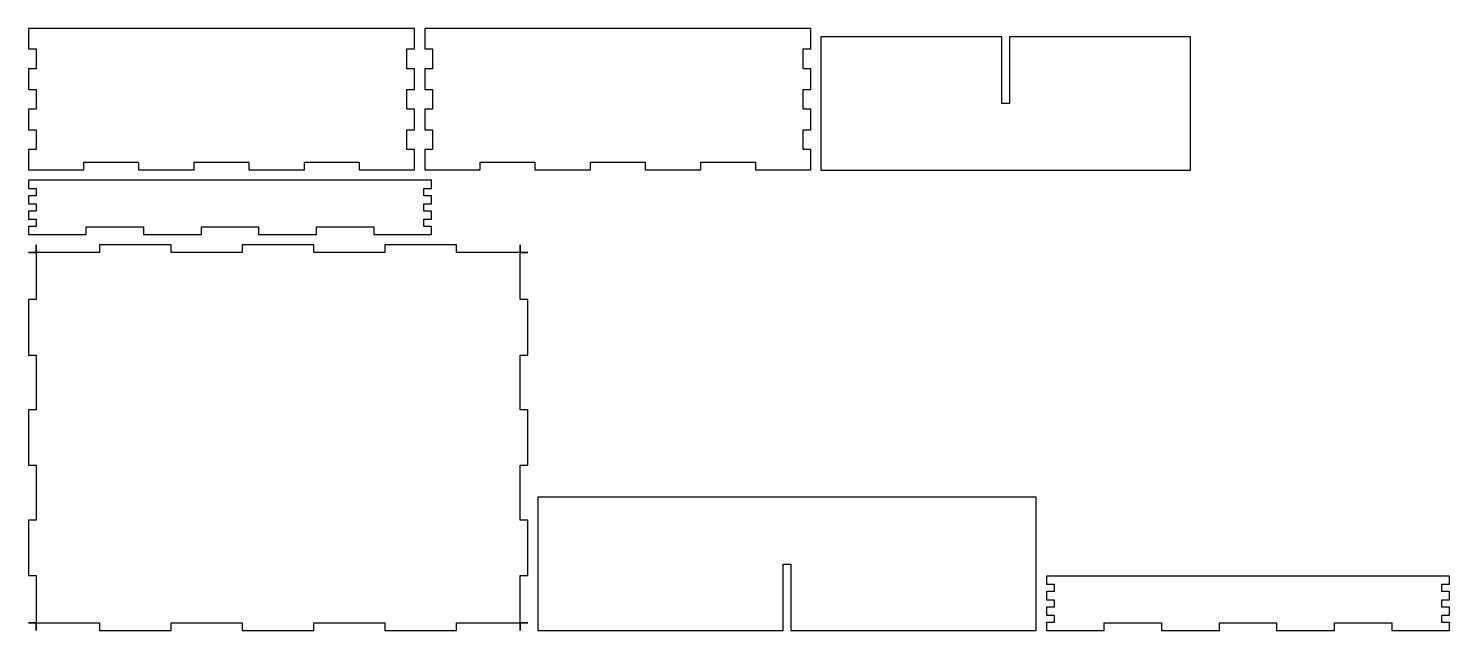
# Model space of a CAD drawing. Header units: millimetres. Extents: x 10 to 562, y 10 to 244.
import ezdxf

# ---------------------------------------------------------------- set-up
doc = ezdxf.new("R2010")
doc.units = ezdxf.units.MM
doc.layers.add('CUT', color=1, linetype='CONTINUOUS', true_color=0xff0000)

msp = doc.modelspace()

# ---------------------------------------------------------------- linework, layer by layer
at = {"layer": 'CUT'}
for points in [[(10, 189.075), (31.5036, 189.075), (31.5036, 192.075), (52.7821, 192.075), (52.7821, 189.075), (74.3607, 189.075), (74.3607, 192.075), (95.6393, 192.075), (95.6393, 189.075), (117.2179, 189.075), (117.2179, 192.075), (138.4964, 192.075), (138.4964, 189.075), (160, 189.075), (160, 197.0071), (157, 197.0071), (157, 204.7143), (160, 204.7143), (160, 212.7214), (157, 212.7214), (157, 220.4286), (160, 220.4286), (160, 228.4357), (157, 228.4357), (157, 236.1429), (160, 236.1429), (160, 244.075), (160, 244.15), (10, 244.15), (10, 244.075), (10, 236.1429), (13, 236.1429), (13, 228.4357), (10, 228.4357), (10, 220.4286), (13, 220.4286), (13, 212.7214), (10, 212.7214), (10, 204.7143), (13, 204.7143), (13, 197.0071), (10, 197.0071)], [(164, 189.075), (185.5036, 189.075), (185.5036, 192.075), (206.7821, 192.075), (206.7821, 189.075), (228.3607, 189.075), (228.3607, 192.075), (249.6393, 192.075), (249.6393, 189.075), (271.2179, 189.075), (271.2179, 192.075), (292.4964, 192.075), (292.4964, 189.075), (314, 189.075), (314, 197.0071), (311, 197.0071), (311, 204.7143), (314, 204.7143), (314, 212.7214), (311, 212.7214), (311, 220.4286), (314, 220.4286), (314, 228.4357), (311, 228.4357), (311, 236.1429), (314, 236.1429), (314, 244.075), (314, 244.15), (164, 244.15), (164, 244.075), (164, 236.1429), (167, 236.1429), (167, 228.4357), (164, 228.4357), (164, 220.4286), (167, 220.4286), (167, 212.7214), (164, 212.7214), (164, 204.7143), (167, 204.7143), (167, 197.0071), (164, 197.0071)], [(317.925, 189), (461.475, 189), (461.475, 240.85), (391.175, 240.85), (391.175, 215), (388.225, 215), (388.225, 240.85), (317.925, 240.85)], [(10, 164), (32.4464, 164), (32.4464, 167), (54.6679, 167), (54.6679, 164), (77.1893, 164), (77.1893, 167), (99.4107, 167), (99.4107, 164), (121.9321, 164), (121.9321, 167), (144.1536, 167), (144.1536, 164), (166.6, 164), (166.6, 167.075), (163.6, 167.075), (163.6, 169.925), (166.6, 169.925), (166.6, 173.075), (163.6, 173.075), (163.6, 175.925), (166.6, 175.925), (166.6, 179.075), (163.6, 179.075), (163.6, 181.925), (166.6, 181.925), (166.6, 185), (166.6, 185.075), (10, 185.075), (10, 185), (10, 181.925), (13, 181.925), (13, 179.075), (10, 179.075), (10, 175.925), (13, 175.925), (13, 173.075), (10, 173.075), (10, 169.925), (13, 169.925), (13, 167.075), (10, 167.075)], [(10, 13), (37.6393, 13), (37.6393, 10), (65.5036, 10), (65.5036, 13), (93.0679, 13), (93.0679, 10), (120.9321, 10), (120.9321, 13), (148.4964, 13), (148.4964, 10), (176.3607, 10), (176.3607, 13), (204, 13), (201, 13), (201, 10), (201, 31.3536), (204, 31.3536), (204, 52.9321), (201, 52.9321), (201, 74.2107), (204, 74.2107), (204, 95.7893), (201, 95.7893), (201, 117.0679), (204, 117.0679), (204, 138.6464), (201, 138.6464), (201, 160), (201, 157), (204, 157), (176.3607, 157), (176.3607, 160), (148.4964, 160), (148.4964, 157), (120.9321, 157), (120.9321, 160), (93.0679, 160), (93.0679, 157), (65.5036, 157), (65.5036, 160), (37.6393, 160), (37.6393, 157), (10, 157), (13, 157), (13, 160), (13, 138.6464), (10, 138.6464), (10, 117.0679), (13, 117.0679), (13, 95.7893), (10, 95.7893), (10, 74.2107), (13, 74.2107), (13, 52.9321), (10, 52.9321), (10, 31.3536), (13, 31.3536), (13, 10), (13, 13)], [(207.925, 9.925), (303.225, 9.925), (303.225, 35.775), (306.175, 35.775), (306.175, 9.925), (401.475, 9.925), (401.475, 61.775), (207.925, 61.775)], [(405.55, 10), (427.9964, 10), (427.9964, 13), (450.2179, 13), (450.2179, 10), (472.7393, 10), (472.7393, 13), (494.9607, 13), (494.9607, 10), (517.4821, 10), (517.4821, 13), (539.7036, 13), (539.7036, 10), (562.15, 10), (562.15, 13.075), (559.15, 13.075), (559.15, 15.925), (562.15, 15.925), (562.15, 19.075), (559.15, 19.075), (559.15, 21.925), (562.15, 21.925), (562.15, 25.075), (559.15, 25.075), (559.15, 27.925), (562.15, 27.925), (562.15, 31), (562.15, 31.075), (405.55, 31.075), (405.55, 31), (405.55, 27.925), (408.55, 27.925), (408.55, 25.075), (405.55, 25.075), (405.55, 21.925), (408.55, 21.925), (408.55, 19.075), (405.55, 19.075), (405.55, 15.925), (408.55, 15.925), (408.55, 13.075), (405.55, 13.075)]]:
    msp.add_lwpolyline(points, close=True, dxfattribs=at)

doc.saveas('drawing.dxf')
